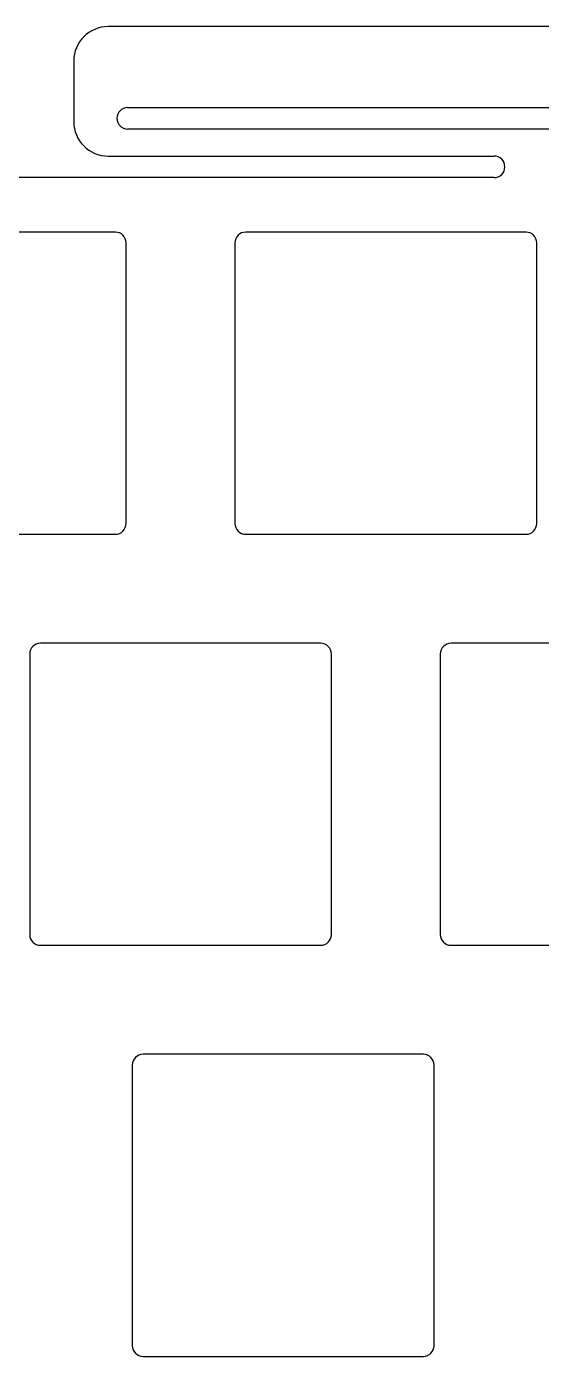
# Model space of a CAD drawing. Header units: millimetres. Extents: x 0 to 286, y -101 to 9.
# Drawn here: x 145.3 to 169.1, y -53 to 8.6 of the extents above; entities that cross this region are included whole.
import ezdxf

# ---------------------------------------------------------------- set-up
doc = ezdxf.new("R2010")
doc.units = ezdxf.units.MM
doc.layers.add('Edge.Cuts', color=254, linetype='CONTINUOUS', true_color=0xd0d2cd)

msp = doc.modelspace()

# ---------------------------------------------------------------- linework, layer by layer
at = {"layer": 'Edge.Cuts', "linetype": 'CONTINUOUS'}
for p, q in [((195.8451, 8.6), (149.037303, 8.6)), ((147.445082, 7), (147.445082, 4.2)), ((149.9451, 4.85), (194.9451, 4.85)), ((194.9451, 3.85), (149.9451, 3.85)), ((149.0451, 2.6), (166.9451, 2.6)), ((166.9451, 1.6), (118.8049, 1.6)), ((149.375, -0.925), (136.375, -0.925)), ((168.425, -0.925), (155.425, -0.925)), ((149.875, -14.425), (149.875, -1.425)), ((154.925, -1.425), (154.925, -14.425)), ((168.925, -14.425), (168.925, -1.425)), ((136.375, -14.925), (149.375, -14.925)), ((155.425, -14.925), (168.425, -14.925)), ((158.9, -19.975), (145.9, -19.975)), ((177.95, -19.975), (164.95, -19.975)), ((145.4, -20.475), (145.4, -33.475)), ((159.4, -33.475), (159.4, -20.475)), ((164.45, -20.475), (164.45, -33.475)), ((145.9, -33.975), (158.9, -33.975)), ((164.95, -33.975), (177.95, -33.975)), ((163.6625, -39.025), (150.6625, -39.025)), ((150.1625, -39.525), (150.1625, -52.525)), ((164.1625, -52.525), (164.1625, -39.525)), ((150.6625, -53.025), (163.6625, -53.025))]:
    msp.add_line(p, q, dxfattribs=at)
at = {"layer": 'Edge.Cuts'}
for centre, radius, start, end in [((149.0451, 7), 1.600018, 90.27920746, 180), ((149.9451, 4.35), 0.5, -270, -90), ((149.0451, 4.2), 1.6, -180, -90), ((166.9451, 2.1), 0.5, -90, 90), ((149.375, -1.425), 0.5, 0, 90), ((155.425, -1.425), 0.5, 90, 180), ((168.425, -1.425), 0.5, 0, 90), ((149.375, -14.425), 0.5, -90, 0), ((155.425, -14.425), 0.5, -180, -90), ((168.425, -14.425), 0.5, -90, 0), ((145.9, -20.475), 0.5, 90, 180), ((158.9, -20.475), 0.5, 0, 90), ((164.95, -20.475), 0.5, 90, 180), ((145.9, -33.475), 0.5, -180, -90), ((158.9, -33.475), 0.5, -90, 0), ((164.95, -33.475), 0.5, -180, -90), ((150.6625, -39.525), 0.5, 90, 180), ((163.6625, -39.525), 0.5, 0, 90), ((150.6625, -52.525), 0.5, -180, -90), ((163.6625, -52.525), 0.5, -90, 0)]:
    msp.add_arc(centre, radius, start, end, dxfattribs=at)

doc.saveas('drawing.dxf')
